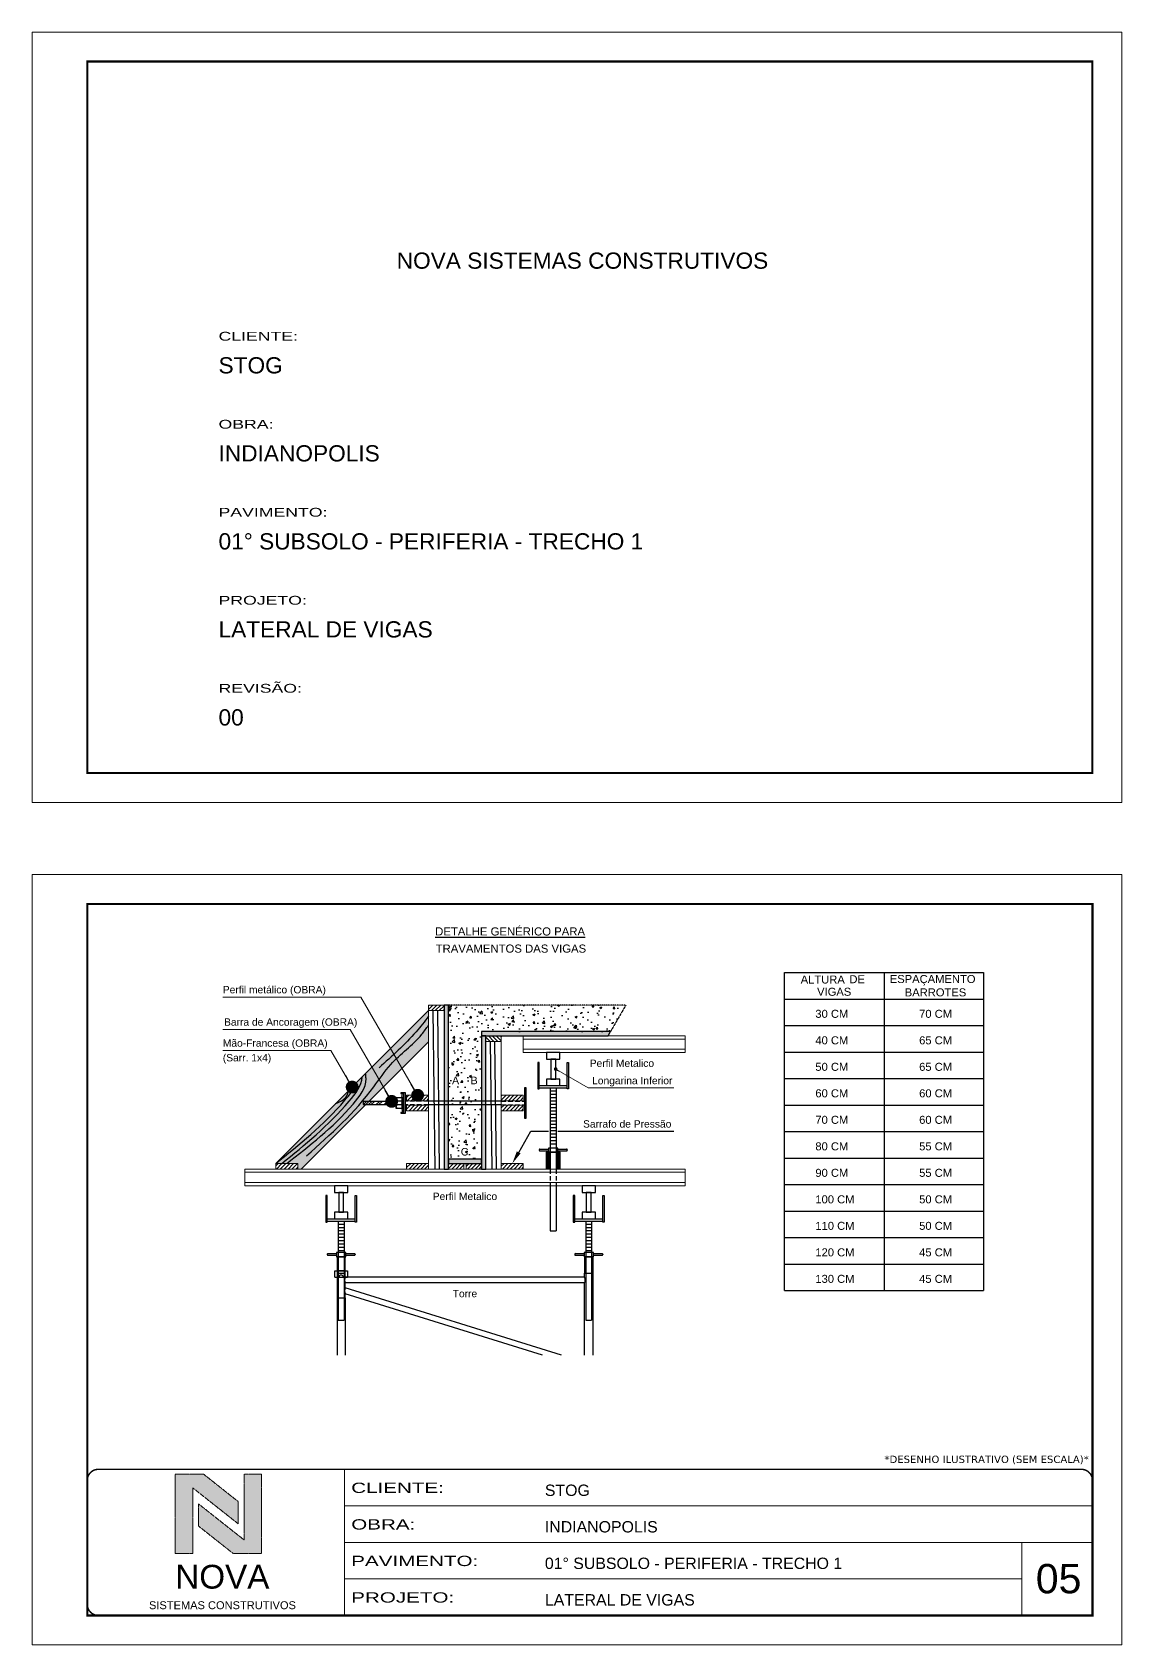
# Model space of a CAD drawing. Extents: x 0 to 6325, y 5574 to 19307.
# Drawn here: x 0 to 1485, y 15911 to 18110 of the extents above; entities that cross this region are included whole.
import ezdxf
from ezdxf.enums import TextEntityAlignment as Align

# ---------------------------------------------------------------- set-up
doc = ezdxf.new("R2010")
doc.units = 0
for name, pattern in [('CONTINUO', [0]), ('DASHED', [0.75, 0.5, -0.25]), ('HIDDEN', [9.525, 6.35, -3.175])]:
    doc.linetypes.add(name, pattern=pattern)
for name, color, linetype in [('BARRA DE ANCORAGEM', 251, 'Continuous'), ('COTA', 241, 'Continuous'), ('GARFOS', 7, 'Continuous'), ('Hachura', 253, 'Continuous')]:
    doc.layers.add(name, color=color, linetype=linetype)
for name, color, linetype, lineweight in [('CARIMBO', 255, 'Continuous', 9), ('CARIMBO-LEGENDA', 75, 'Continuous', 15), ('CONCRETO', 251, 'Continuous', 25), ('Demarcação 1', 251, 'Continuous', 9), ('Escoras', 2, 'Continuous', 25), ('Folhas', 255, 'Continuous', 9), ('Forcador', 251, 'Continuous', 25), ('Madeira', 126, 'Continuous', 18), ('Perfil Metálico', 224, 'Continuous', 18), ('SARRAFO DE PRESSAO', 251, 'DASHED', 9)]:
    doc.layers.add(name, color=color, linetype=linetype, lineweight=lineweight)
doc.layers.add('Demarcação 2', color=7, linetype='Continuous', lineweight=9, true_color=0xe0e0e0)
doc.styles.add('arial', font='arial.ttf')
doc.styles.get("Standard").update_dxf_attribs({"font": 'arial.ttf'})
doc.styles.add('stylellllll', font='verdana.ttf', dxfattribs={"height": 2})
doc.styles.add('Tecnologia', font='')
doc.styles.get('Tecnologia').set_extended_font_data('Forgotten Futurist')
doc.dimstyles.new('3x', dxfattribs={"dimtxt": 10, "dimasz": 5, "dimexe": 7, "dimexo": 5, "dimgap": 4, "dimtad": 1, "dimdec": 4, "dimlfac": 0.333333, "dimdsep": 46, "dimtxsty": 'Standard', "dimblk": 'DOT', "dimcen": 0.09, "dimclrd": 1, "dimclre": 1, "dimclrt": 2, "dimadec": 0, "dimazin": 2, "dimtfac": 1, "dimtdec": 4, "dimtmove": 0, "dimatfit": 3, "dimldrblk": 'DOT', "dimfxl": 1, "dimtolj": 1, "dimtzin": 0, "dimlwd": 9, "dimlwe": 9, "dimarcsym": 0})
pattern_1 = [(45, (-4740.7443, 22500.987), (-2.6516504, 2.6516504), [])]

# ---------------------------------------------------------------- blocks, each defined once
blk = doc.blocks.new('A$C64660E27')
at = {"layer": 'COTA', "true_color": 0x1a1a1a}
h = blk.add_hatch(color=250, dxfattribs=at)
h.dxf.hatch_style = 1
h.paths.add_polyline_path([(185.4, -11.6), (142.4, -11.6), (142.4, -131.6), (168.8, -131.6), (168.8, -32.2), (237.7, -86.7), (237.7, -53)])
at = {"layer": 'COTA'}
h = blk.add_hatch(color=20, dxfattribs=at)
h.dxf.hatch_style = 1
h.paths.add_polyline_path([(273, -11.4), (246.6, -11.4), (246.6, -111.1), (177.7, -56.6), (177.7, -90.2), (230, -131.6), (273, -131.6)])
for p, q in [((142.4, -131.6), (142.4, -11.6)), ((142.4, -11.6), (185.4, -11.6)), ((185.4, -11.6), (237.7, -53)), ((273, -11.4), (246.6, -11.4)), ((246.6, -111.1), (246.6, -11.4)), ((273, -11.4), (273, -131.6)), ((168.8, -32.2), (237.7, -86.7)), ((168.8, -131.6), (168.8, -32.2)), ((246.6, -111.1), (177.7, -56.6)), ((177.7, -90.2), (177.7, -56.6)), ((237.7, -86.7), (237.7, -53)), ((230, -131.6), (177.7, -90.2)), ((142.4, -131.6), (168.8, -131.6)), ((273, -131.6), (230, -131.6))]:
    blk.add_line(p, q)
at = {"layer": 'CARIMBO-LEGENDA', "color": 7, "linetype": 'Continuous', "ltscale": 100, "style": 'arial'}
blk.add_text('NOVA', height=36, dxfattribs=at).set_placement((142.4, -184.8))
at = {"layer": 'CARIMBO-LEGENDA', "color": 7, "linetype": 'Continuous', "style": 'arial'}
blk.add_text('SISTEMAS CONSTRUTIVOS', height=12, dxfattribs=at).set_placement((102.5, -216))
blk = doc.blocks.new('9999999999')
at = {"color": 30, "linetype": 'CONTINUO'}
for p, q in [((98564.6, 34230.2), (98564.6, 34429.4)), ((98564.6, 34379.6), (99584, 34379.6)), ((98564.6, 34329.8), (99488, 34329.8)), ((99584, 34329.8), (99488, 34329.8)), ((99488, 34329.8), (99488, 34230.2)), ((98564.6, 34280), (99488, 34280))]:
    blk.add_line(p, q, dxfattribs=at)
at = {"color": 30, "linetype": 'CONTINUO', "const_width": 2}
blk.add_lwpolyline([(99584, 34230.2), (99584, 34414.4, 0.414214), (99569, 34429.4), (98229, 34429.4, 0.414214), (98214, 34414.4), (98214, 34245.2, 0.414214), (98229, 34230.2), (99584, 34230.2)], format="xyb", dxfattribs=at)
at = {"layer": 'Folhas'}
blk.add_lwpolyline([(98139, 34190.2), (99624, 34190.2), (99624, 35240.2), (98139, 35240.2)], close=True, dxfattribs=at)
at = {"layer": 'Folhas', "color": 30, "const_width": 3}
blk.add_lwpolyline([(98214, 34230.2), (99584, 34230.2), (99584, 35200.2), (98214, 35200.2)], close=True, dxfattribs=at)
at = {"xscale": 0.9, "yscale": 0.9, "zscale": 0.9}
blk.add_blockref('A$C64660E27', (98205.8, 34433.1), dxfattribs=at)
at = {"color": 7, "linetype": 'Continuous', "ltscale": 5, "style": 'arial'}
for s, height, p in [('STOG', 15.48, (98837.7, 34393.1)), ('INDIANOPOLIS', 15.483, (98837.7, 34343.3)), ('01° SUBSOLO - PERIFERIA - TRECHO 1', 15.483, (98837.7, 34293.5)), ('LATERAL DE VIGAS', 15.483, (98837.7, 34243.7))]:
    blk.add_text(s, height=height, dxfattribs=at).set_placement(p)
at = {"layer": 'Folhas', "color": 7, "style": 'Tecnologia', "width": 1.5}
for s, p in [('CLIENTE:', (98573.7, 34397.2)), ('OBRA:', (98573.7, 34347.3)), ('PAVIMENTO:', (98573.7, 34297.5)), ('PROJETO:', (98573.7, 34247.7))]:
    blk.add_text(s, height=14, dxfattribs=at).set_placement(p)
blk = doc.blocks.new('HT20CT')
at = {"layer": 'Forcador'}
for points in [[(-4, 16), (-4, 20), (4, 20), (4, 16)], [(-1.5, 4), (-1.5, 16), (1.5, 16), (1.5, 4)], [(-4, 0), (-4, 4), (4, 4), (4, 0)]]:
    blk.add_lwpolyline(points, close=True, dxfattribs=at)
blk = doc.blocks.new('_Dot')
at = {"color": 0, "linetype": 'ByBlock', "lineweight": -2}
blk.add_line((-0.5, 0), (-1, 0), dxfattribs=at)
at = {"color": 0, "linetype": 'ByBlock', "const_width": 0.5}
blk.add_lwpolyline([(-0.25, 0, 1), (0.25, 0, 1)], format="xyb", close=True, dxfattribs=at)

msp = doc.modelspace()

# ---------------------------------------------------------------- hatches: boundary and pattern name
at = {"layer": 'CONCRETO', "linetype": 'DASHED', "ltscale": 0.3}
h = msp.add_hatch(dxfattribs=at)
h.set_pattern_fill('AR-CONC', color=256, scale=4, style=0)
h.set_pattern_definition([(50, (-48099.739, 8830.645), (28.690407, -2.510085), [3, -33]), (355, (-48099.74, 8830.645), (-5.550053, 30.087685), [2.4, -26.4]), (100.4514, (-48097.348, 8830.436), (23.140375, 27.577582), [2.549608, -28.045684]), (46.1842, (-48099.74, 8838.645), (42.689642, -6.62076), [4.5, -49.5]), (96.6356, (-48096.18, 8838.094), (37.386508, 38.964715), [3.82441, -42.06852]), (351.1842, (-48099.74, 8838.645), (37.386478, 38.964744), [3.6, -39.6]), (21, (-48095.739, 8836.645), (23.876282, -16.104756), [3, -33]), (326, (-48095.74, 8836.645), (9.732613, 29.006002), [2.4, -26.4]), (71.4514, (-48093.75, 8835.303), (33.608905, 12.90122), [2.549608, -28.045684]), (37.5, (-48099.739, 8830.645), (0.4863942, 13.3157542), [0, -26.08, 0, -26.8, 0, -26.5]), (7.5, (-48099.739, 8830.645), (10.5227815, 15.7764685), [0, -15.28, 0, -25.48, 0, -10.1]), (327.5, (-48108.659, 8830.645), (21.3528974, -0.9021949), [0, -10, 0, -31.2, 0, -41.4]), (317.5, (-48112.659, 8830.645), (23.327447, 4.004199), [0, -13, 0, -20.72, 0, -29.4])])
h.paths.add_polyline_path([(567.28, 16783.57), (567.28, 16573.57), (612.28, 16573.57), (612.28, 16747.57), (788.27, 16747.57), (809.06, 16783.57)])
h.paths.add_polyline_path([(594.85, 16673.05), (609.7, 16673.05), (609.7, 16688.6), (594.85, 16688.6)], flags=24)
h.paths.add_polyline_path([(569.54, 16673.05), (584.43, 16673.05), (584.43, 16688.6), (569.54, 16688.6)], flags=24)
h.paths.add_polyline_path([(581.41, 16575.53), (597.23, 16575.53), (597.23, 16591.61), (581.41, 16591.61)], flags=24)
at = {"layer": 'Demarcação 1'}
for points in [[(567.28, 16783.57), (561.28, 16783.57), (561.28, 16560.07), (567.28, 16560.07)], [(788.27, 16747.57), (612.28, 16747.57), (612.28, 16741.57), (784.81, 16741.57)], [(618.28, 16741.57), (612.28, 16741.57), (612.28, 16560.07), (618.28, 16560.07)], [(612.28, 16573.57), (567.28, 16573.57), (567.28, 16567.57), (612.28, 16567.57)]]:
    msp.add_hatch(color=256, dxfattribs=at).paths.add_polyline_path(points)
at = {"layer": 'Demarcação 2'}
msp.add_hatch(color=256, dxfattribs=at).paths.add_polyline_path([(540.28, 16733.65), (540.28, 16776.07), (331.79, 16567.59), (361.86, 16567.59), (361.86, 16560.07), (366.7, 16560.07), (454.49, 16647.86), (450.82, 16647.86), (450.82, 16652.28), (458.91, 16652.28)])
at = {"layer": 'Hachura'}
h = msp.add_hatch(dxfattribs=at)
h.set_pattern_fill('ANSI31', color=256, scale=30, style=0)
h.set_pattern_definition(pattern_1)
h.paths.add_polyline_path([(540.28, 16783.57), (561.28, 16783.57), (561.28, 16776.07), (540.28, 16776.07)])
h = msp.add_hatch(dxfattribs=at)
h.set_pattern_fill('ANSI31', color=256, scale=30, style=0)
h.set_pattern_definition([(135, (8101.1667, 21056.682), (2.6516504, 2.6516504), [])])
h.paths.add_polyline_path([(618.28, 16741.57), (639.28, 16741.57), (639.28, 16734.07), (618.28, 16734.07)])
h = msp.add_hatch(dxfattribs=at)
h.set_pattern_fill('ANSI32', color=256, scale=20, angle=90, style=0)
h.set_pattern_definition([(45, (9107.349, 7675.743), (5.303301, -5.303301), []), (45, (9107.349, 7679.278), (5.303301, -5.303301), [])])
h.paths.add_polyline_path([(450.82, 16647.86), (450.82, 16652.28), (495.82, 16652.28), (495.82, 16647.86)])
h = msp.add_hatch(dxfattribs=at)
h.set_pattern_fill('ANSI31', color=256, scale=30, style=0)
h.set_pattern_definition(pattern_1)
h.paths.add_polyline_path([(540.28, 16653.08), (540.28, 16660.6), (510.21, 16660.6), (510.21, 16653.08)])
h = msp.add_hatch(dxfattribs=at)
h.set_pattern_fill('ANSI31', color=256, scale=30, style=0)
h.set_pattern_definition(pattern_1)
h.paths.add_polyline_path([(510.21, 16639.55), (540.28, 16639.55), (540.28, 16647.07), (510.21, 16647.07)])
h = msp.add_hatch(dxfattribs=at)
h.set_pattern_fill('ANSI31', color=256, scale=30, style=0)
h.set_pattern_definition(pattern_1)
h.paths.add_polyline_path([(669.34, 16653.08), (669.34, 16660.6), (639.28, 16660.6), (639.28, 16653.08)])
h = msp.add_hatch(dxfattribs=at)
h.set_pattern_fill('ANSI31', color=256, scale=30, style=0)
h.set_pattern_definition(pattern_1)
h.paths.add_polyline_path([(639.28, 16639.55), (669.34, 16639.55), (669.34, 16647.07), (639.28, 16647.07)])
h = msp.add_hatch(dxfattribs=at)
h.set_pattern_fill('ANSI31', color=256, scale=30, style=0)
h.set_pattern_definition([(45, (-4919.1598, 22407.98), (-2.6516504, 2.6516504), [])])
h.paths.add_polyline_path([(361.86, 16560.07), (361.86, 16567.59), (331.79, 16567.59), (331.79, 16560.07)])
h = msp.add_hatch(dxfattribs=at)
h.set_pattern_fill('ANSI31', color=256, scale=30, style=0)
h.set_pattern_definition(pattern_1)
h.paths.add_polyline_path([(510.28, 16560.07), (540.28, 16560.07), (540.28, 16567.57), (510.28, 16567.57)])
h = msp.add_hatch(dxfattribs=at)
h.set_pattern_fill('ANSI31', color=256, scale=30, style=0)
h.set_pattern_definition(pattern_1)
h.paths.add_polyline_path([(567.28, 16567.57), (588.28, 16567.57), (588.28, 16560.07), (567.28, 16560.07)])
h = msp.add_hatch(dxfattribs=at)
h.set_pattern_fill('ANSI31', color=256, scale=30, style=0)
h.set_pattern_definition(pattern_1)
h.paths.add_polyline_path([(612.28, 16560.07), (612.28, 16567.57), (591.28, 16567.57), (591.28, 16560.07)])
h = msp.add_hatch(dxfattribs=at)
h.set_pattern_fill('ANSI31', color=256, scale=30, style=0)
h.set_pattern_definition(pattern_1)
h.paths.add_polyline_path([(669.28, 16567.57), (639.28, 16567.57), (639.28, 16560.07), (669.28, 16560.07)])
at = {"layer": 'Perfil Metálico'}
for points in [[(700.64, 16560.07), (705.14, 16560.07), (705.14, 16582.87), (700.64, 16582.87)], [(715.01, 16560.07), (719.51, 16560.07), (719.51, 16582.87), (715.01, 16582.87)]]:
    msp.add_hatch(color=256, dxfattribs=at).paths.add_polyline_path(points)

# ---------------------------------------------------------------- linework, layer by layer
for points in [[(567.28, 16783.57), (561.28, 16783.57), (561.28, 16560.07), (567.28, 16560.07)], [(788.27, 16747.57), (612.28, 16747.57), (612.28, 16741.57), (784.81, 16741.57)], [(618.28, 16741.57), (612.28, 16741.57), (612.28, 16560.07), (618.28, 16560.07)], [(612.28, 16573.57), (567.28, 16573.57), (567.28, 16567.57), (612.28, 16567.57)]]:
    msp.add_lwpolyline(points, close=True)
at = {"layer": 'BARRA DE ANCORAGEM'}
for p, q in [((503.71, 16657.58), (504.87, 16662.89)), ((506.03, 16663.77), (506.03, 16636.37)), ((639.27, 16652.74), (540.28, 16652.74)), ((639.27, 16647.41), (540.28, 16647.41)), ((503.71, 16642.56), (504.87, 16637.26))]:
    msp.add_line(p, q, dxfattribs=at)
at = {"layer": 'BARRA DE ANCORAGEM', "linetype": 'HIDDEN'}
for p, q in [((540.28, 16652.74), (508.71, 16652.74)), ((540.28, 16647.41), (508.71, 16647.41)), ((639.27, 16652.74), (670.84, 16652.74)), ((639.27, 16647.41), (670.84, 16647.41))]:
    msp.add_line(p, q, dxfattribs=at)
at = {"layer": 'BARRA DE ANCORAGEM', "flags": 128}
for points in [[(673.24, 16629.27), (673.24, 16670.87), (670.84, 16670.87), (670.84, 16629.27)], [(495.82, 16652.28), (450.82, 16652.28), (450.82, 16647.86), (495.82, 16647.86)], [(506.03, 16663.77), (502.48, 16663.77), (502.48, 16662.89), (506.03, 16662.89)], [(506.03, 16657.58), (503.71, 16657.58), (503.71, 16642.56), (506.03, 16642.56)], [(508.71, 16636.37), (508.71, 16663.77), (506.03, 16663.77), (506.03, 16636.37)], [(506.03, 16637.26), (502.48, 16637.26), (502.48, 16636.37), (506.03, 16636.37)]]:
    msp.add_lwpolyline(points, close=True, dxfattribs=at)
for points in [[(503.71, 16652.72), (497.59, 16652.72, -0.729796), (497.59, 16657.58, -0.729796)], [(503.71, 16647.42), (497.59, 16647.42, -0.6666667), (497.59, 16652.72, -0.6666667)]]:
    msp.add_lwpolyline(points, format="xyb", dxfattribs=at)
for points in [[(503.71, 16642.56), (495.82, 16642.56), (495.82, 16657.58), (503.71, 16657.58)], [(503.71, 16649.63), (506.03, 16649.63), (506.03, 16650.51), (503.71, 16650.51), (503.71, 16649.63), (503.71, 16650.51)]]:
    msp.add_lwpolyline(points, dxfattribs=at)
at = {"layer": 'BARRA DE ANCORAGEM'}
msp.add_arc((498.37, 16644.99), 2.55, 107.75636, 252.24364, dxfattribs=at)
at = {"layer": 'CONCRETO', "linetype": 'DASHED', "ltscale": 0.3}
for q in [(567.28, 16783.57), (788.27, 16747.57)]:
    msp.add_line((809.06, 16783.57), q, dxfattribs=at)
at = {"layer": 'Escoras'}
for p, q in [((715.7, 16582.87), (704.45, 16582.87)), ((415.4, 16440.52), (415.4, 16306.43)), ((426.65, 16440.52), (415.4, 16440.52)), ((426.65, 16418.02), (426.65, 16440.52)), ((764.15, 16440.52), (752.9, 16440.52)), ((752.9, 16440.52), (752.9, 16418.02)), ((764.15, 16440.52), (764.15, 16306.43)), ((412.59, 16421.4), (429.46, 16421.4)), ((412.59, 16412.62), (412.59, 16421.4)), ((412.59, 16412.62), (418.1, 16412.62)), ((415.4, 16418.02), (426.65, 16418.02)), ((424.96, 16421.37), (417.09, 16421.37)), ((424.96, 16412.34), (417.09, 16412.34)), ((423.95, 16412.62), (429.46, 16412.62)), ((426.65, 16412.4), (426.65, 16418.02)), ((752.9, 16412.4), (426.65, 16412.4)), ((752.9, 16404.75), (426.65, 16404.75)), ((426.65, 16398.39), (426.65, 16404.75)), ((429.46, 16421.4), (429.46, 16412.62)), ((752.9, 16418.02), (764.15, 16418.02)), ((752.9, 16412.4), (752.9, 16418.02)), ((752.9, 16306.43), (752.9, 16404.75)), ((415.4, 16384.27), (426.65, 16384.27)), ((721.42, 16306.43), (426.65, 16397.91)), ((695.61, 16306.43), (426.65, 16389.9)), ((426.65, 16384.27), (426.65, 16389.9)), ((426.65, 16384.27), (426.65, 16306.43))]:
    msp.add_line(p, q, dxfattribs=at)
for centre, radius, start, end in [((421.03, 16412.62), 2.92, 0, 180), ((434.22, 16408.57), 8.48, 153.19207, 206.80793), ((745.33, 16408.57), 8.48, 333.19207, 26.80793), ((436.06, 16394.14), 10.33, 155.71056, 204.28944)]:
    msp.add_arc(centre, radius, start, end, dxfattribs=at)
at = {"layer": 'Folhas'}
msp.add_lwpolyline([(0, 17060), (1485, 17060), (1485, 18110), (0, 18110)], close=True, dxfattribs=at)
at = {"layer": 'Folhas', "color": 30, "const_width": 3}
msp.add_lwpolyline([(75, 17100), (1445, 17100), (1445, 18070), (75, 18070)], close=True, dxfattribs=at)
at = {"layer": 'Forcador', "linetype": 'Continuous'}
for p, q in [((690.95, 16673.77), (729.2, 16673.77)), ((690.95, 16670.62), (729.2, 16670.62)), ((706.14, 16670.62), (706.14, 16560.07)), ((714.01, 16670.62), (714.01, 16560.07)), ((690.95, 16586.25), (690.95, 16585.8)), ((691.96, 16587.26), (703.78, 16587.26)), ((691.96, 16584.78), (703.78, 16584.78)), ((716.38, 16587.26), (728.19, 16587.26)), ((716.38, 16584.78), (728.19, 16584.78)), ((729.2, 16586.25), (729.2, 16585.8)), ((706.14, 16537.27), (706.14, 16475.62)), ((714.01, 16537.27), (714.01, 16475.62)), ((401.9, 16492.27), (440.15, 16492.27)), ((739.4, 16492.27), (777.65, 16492.27)), ((401.9, 16489.12), (440.15, 16489.12)), ((417.09, 16489.12), (417.09, 16354.12)), ((424.96, 16489.12), (424.96, 16354.12)), ((706.14, 16475.62), (714.01, 16475.62)), ((739.4, 16489.12), (777.65, 16489.12)), ((754.59, 16489.12), (754.59, 16354.12)), ((762.46, 16489.12), (762.46, 16354.12)), ((401.9, 16443.9), (401.9, 16443.45)), ((402.91, 16444.91), (414.73, 16444.91)), ((402.91, 16442.43), (414.73, 16442.43)), ((427.33, 16444.91), (439.14, 16444.91)), ((427.33, 16442.43), (439.14, 16442.43)), ((440.15, 16443.9), (440.15, 16443.45)), ((739.4, 16443.9), (739.4, 16443.45)), ((740.41, 16444.91), (752.23, 16444.91)), ((740.41, 16442.43), (752.23, 16442.43)), ((764.83, 16444.91), (776.64, 16444.91)), ((764.83, 16442.43), (776.64, 16442.43)), ((777.65, 16443.9), (777.65, 16443.45)), ((417.09, 16354.12), (424.96, 16354.12)), ((754.59, 16354.12), (762.46, 16354.12))]:
    msp.add_line(p, q, dxfattribs=at)
at = {"layer": 'Forcador', "linetype": 'HIDDEN'}
for p, q in [((706.14, 16560.07), (706.14, 16537.27)), ((714.01, 16560.07), (714.01, 16537.27))]:
    msp.add_line(p, q, dxfattribs=at)
at = {"layer": 'Forcador', "linetype": 'Continuous'}
for points in [[(689.04, 16705.27), (689.04, 16669.27), (690.95, 16669.27), (690.95, 16705.27)], [(731.11, 16705.27), (731.11, 16669.27), (729.2, 16669.27), (729.2, 16705.27)], [(703.78, 16588.72), (703.78, 16582.87), (716.38, 16582.87), (716.38, 16588.72)], [(399.99, 16523.77), (399.99, 16487.77), (401.9, 16487.77), (401.9, 16523.77)], [(442.06, 16523.77), (442.06, 16487.77), (440.15, 16487.77), (440.15, 16523.77)], [(737.49, 16523.77), (737.49, 16487.77), (739.4, 16487.77), (739.4, 16523.77)], [(779.56, 16523.77), (779.56, 16487.77), (777.65, 16487.77), (777.65, 16523.77)], [(414.73, 16446.37), (414.73, 16440.52), (427.33, 16440.52), (427.33, 16446.37)], [(752.23, 16446.37), (752.23, 16440.52), (764.83, 16440.52), (764.83, 16446.37)]]:
    msp.add_lwpolyline(points, close=True, dxfattribs=at)
for centre, start, end in [((691.96, 16586.25), 90, 180), ((691.96, 16585.8), 180, 270), ((728.19, 16586.25), 0, 90), ((728.19, 16585.8), 270, 0), ((402.91, 16443.9), 90, 180), ((402.91, 16443.45), 180, 270), ((439.14, 16443.9), 0, 90), ((439.14, 16443.45), 270, 0), ((740.41, 16443.9), 90, 180), ((740.41, 16443.45), 180, 270), ((776.64, 16443.9), 0, 90), ((776.64, 16443.45), 270, 0)]:
    msp.add_arc(centre, 1.01, start, end, dxfattribs=at)
at = {"layer": 'GARFOS', "color": 2, "ltscale": 1.5}
for p, q in [((1025.2, 16394.33), (1025.2, 16827.96)), ((1025.2, 16827.96), (1296.74, 16827.96)), ((1160.97, 16827.96), (1160.97, 16394.33)), ((1296.74, 16827.96), (1296.74, 16394.33)), ((1025.2, 16791.82), (1296.74, 16791.82)), ((1025.2, 16755.69), (1296.74, 16755.69)), ((1025.2, 16719.55), (1296.74, 16719.55)), ((1025.2, 16683.41), (1296.74, 16683.41)), ((1025.2, 16647.28), (1296.74, 16647.28)), ((1025.2, 16611.14), (1296.74, 16611.14)), ((1025.2, 16575.01), (1296.74, 16575.01)), ((1025.2, 16538.87), (1296.74, 16538.87)), ((1025.2, 16502.73), (1296.74, 16502.73)), ((1025.2, 16466.6), (1296.74, 16466.6)), ((1025.2, 16430.46), (1296.74, 16430.46)), ((1025.2, 16394.33), (1296.74, 16394.33))]:
    msp.add_line(p, q, dxfattribs=at)
at = {"layer": 'Hachura'}
for p, q in [((549.3, 16560.07), (546.6, 16776.07)), ((555.3, 16560.07), (552.6, 16776.07)), ((626.78, 16560.07), (624.6, 16734.07)), ((632.78, 16560.07), (630.6, 16734.07)), ((714.01, 16666.11), (706.14, 16666.11)), ((714.01, 16661.59), (706.14, 16661.59)), ((714.01, 16657.07), (706.14, 16657.07)), ((714.01, 16652.56), (706.14, 16652.56)), ((714.01, 16648.04), (706.14, 16648.04)), ((714.01, 16643.52), (706.14, 16643.52)), ((714.01, 16639.01), (706.14, 16639.01)), ((714.01, 16634.49), (706.14, 16634.49)), ((714.01, 16629.97), (706.14, 16629.97)), ((714.01, 16625.46), (706.14, 16625.46)), ((714.01, 16620.94), (706.14, 16620.94)), ((714.01, 16616.42), (706.14, 16616.42)), ((714.01, 16611.91), (706.14, 16611.91)), ((714.01, 16607.39), (706.14, 16607.39)), ((714.01, 16602.87), (706.14, 16602.87)), ((714.01, 16598.36), (706.14, 16598.36)), ((714.01, 16593.84), (706.14, 16593.84)), ((424.96, 16484.61), (417.09, 16484.61)), ((424.96, 16480.09), (417.09, 16480.09)), ((424.96, 16475.57), (417.09, 16475.57)), ((424.96, 16471.06), (417.09, 16471.06)), ((762.46, 16484.61), (754.59, 16484.61)), ((762.46, 16480.09), (754.59, 16480.09)), ((762.46, 16475.57), (754.59, 16475.57)), ((762.46, 16471.06), (754.59, 16471.06)), ((424.96, 16466.54), (417.09, 16466.54)), ((424.96, 16462.02), (417.09, 16462.02)), ((424.96, 16457.51), (417.09, 16457.51)), ((424.96, 16452.99), (417.09, 16452.99)), ((424.96, 16448.47), (417.09, 16448.47)), ((762.46, 16466.54), (754.59, 16466.54)), ((762.46, 16462.02), (754.59, 16462.02)), ((762.46, 16457.51), (754.59, 16457.51)), ((762.46, 16452.99), (754.59, 16452.99)), ((762.46, 16448.47), (754.59, 16448.47))]:
    msp.add_line(p, q, dxfattribs=at)
at = {"layer": 'Hachura', "color": 1}
for p, q in [((663.03, 16582.73), (679.69, 16611.58)), ((679.69, 16611.58), (703.64, 16611.58)), ((716.51, 16611.58), (874.62, 16611.58))]:
    msp.add_line(p, q, dxfattribs=at)
at = {"layer": 'Hachura'}
for points in [[(373.76, 16578.08), (465.65, 16672.21), (488.6, 16702.69), (530.97, 16743.73), (540.28, 16756.19)], [(540.28, 16768.28), (523.23, 16747.31), (472.65, 16698.05)], [(346.83, 16567.59), (437.32, 16648.5), (454.98, 16683.33), (454.24, 16690.03)], [(413.54, 16649.33), (429.88, 16661.98), (430.65, 16666.44)]]:
    msp.add_spline(points, degree=3, dxfattribs=at)
for points, knots in [([(331.79, 16567.59), (364.03, 16593.32), (403.25, 16624.64), (438.94, 16669.21), (441.96, 16677.76)], [0, 0, 0, 0, 127.741989, 155.4442459, 155.4442459, 155.4442459, 155.4442459]), ([(340.14, 16567.59), (371.49, 16593.07), (412.15, 16626.11), (449.23, 16673.48), (449.72, 16685.52)], [0, 0, 0, 0, 125.1825812, 162.3251979, 162.3251979, 162.3251979, 162.3251979])]:
    msp.add_open_spline(points, degree=3, knots=knots, dxfattribs=at)
at = {"layer": 'Hachura', "color": 1}
msp.add_solid([(665.55, 16581.27), (654.28, 16567.57), (660.5, 16584.19)], dxfattribs=at)
at = {"layer": 'Madeira'}
for p, q in [((540.28, 16776.07), (331.79, 16567.59)), ((540.28, 16776.07), (540.28, 16567.57)), ((540.28, 16733.65), (366.7, 16560.07)), ((639.28, 16567.57), (639.28, 16734.07))]:
    msp.add_line(p, q, dxfattribs=at)
for points in [[(540.28, 16776.07), (561.28, 16776.07), (561.28, 16783.57), (540.28, 16783.57)], [(639.28, 16734.07), (618.28, 16734.07), (618.28, 16741.57), (639.28, 16741.57)], [(510.21, 16660.6), (540.28, 16660.6), (540.28, 16653.08), (510.21, 16653.08)], [(510.21, 16639.55), (540.28, 16639.55), (540.28, 16647.07), (510.21, 16647.07)], [(639.28, 16660.6), (669.34, 16660.6), (669.34, 16653.08), (639.28, 16653.08)], [(639.28, 16639.55), (669.34, 16639.55), (669.34, 16647.07), (639.28, 16647.07)], [(331.79, 16567.59), (361.86, 16567.59), (361.86, 16560.07), (331.79, 16560.07)], [(510.28, 16560.07), (540.28, 16560.07), (540.28, 16567.57), (510.28, 16567.57)], [(588.28, 16560.07), (567.28, 16560.07), (567.28, 16567.57), (588.28, 16567.57)], [(591.28, 16560.07), (612.28, 16560.07), (612.28, 16567.57), (591.28, 16567.57)], [(669.28, 16560.07), (639.28, 16560.07), (639.28, 16567.57), (669.28, 16567.57)]]:
    msp.add_lwpolyline(points, close=True, dxfattribs=at)
at = {"layer": 'Perfil Metálico'}
for p, q in [((669.28, 16737.07), (889.78, 16737.07)), ((669.28, 16723.27), (889.78, 16723.27)), ((289.78, 16555.57), (889.78, 16555.57)), ((289.78, 16541.77), (889.78, 16541.77))]:
    msp.add_line(p, q, dxfattribs=at)
for points in [[(669.28, 16718.77), (889.78, 16718.77), (889.78, 16741.57), (669.28, 16741.57)], [(705.14, 16560.07), (700.64, 16560.07), (700.64, 16582.87), (705.14, 16582.87)], [(715.01, 16560.07), (719.51, 16560.07), (719.51, 16582.87), (715.01, 16582.87)], [(289.78, 16537.27), (889.78, 16537.27), (889.78, 16560.07), (289.78, 16560.07)]]:
    msp.add_lwpolyline(points, close=True, dxfattribs=at)

# ---------------------------------------------------------------- block references
at = {"layer": 'Forcador', "linetype": 'Continuous', "xscale": -2.25, "yscale": 2.25, "zscale": 2.25}
for p in [(710.08, 16673.77), (758.53, 16492.27)]:
    msp.add_blockref('HT20CT', p, dxfattribs=at)
at = {"layer": 'Forcador', "xscale": -2.25, "yscale": 2.25, "zscale": 2.25}
msp.add_blockref('HT20CT', (421.03, 16492.27), dxfattribs=at)
at = {"layer": 'SARRAFO DE PRESSAO', "color": 6, "linetype": 'ByBlock'}
msp.add_blockref('9999999999', (-98138.98, -18278.78), dxfattribs=at)

# ---------------------------------------------------------------- texts
at = {"color": 0, "linetype": 'Continuous', "ltscale": 5, "style": 'arial'}
for s, height, p in [('NOVA SISTEMAS CONSTRUTIVOS', 22.1184, (496.74, 17787.57)), ('STOG', 22.118, (253.9, 17644.8)), ('INDIANOPOLIS', 22.1184, (253.9, 17524.8)), ('01° SUBSOLO - PERIFERIA - TRECHO 1', 22.1184, (253.9, 17404.8)), ('LATERAL DE VIGAS', 22.1184, (253.9, 17284.8)), ('00', 22.118, (253.9, 17164.8))]:
    msp.add_text(s, height=height, dxfattribs=at).set_placement(p)
for s, p in [('%%UDETALHE GENÉRICO PARA', (651.32, 16878.47)), ('TRAVAMENTOS DAS VIGAS', (652.4, 16855.08))]:
    msp.add_text(s, height=11.0592, dxfattribs=at).set_placement(p, align=Align.CENTER)
at = {"layer": 'CARIMBO', "style": 'arial'}
for s, height, p in [('Perfil metálico (OBRA)', 10, (259.74, 16799.58)), ('Barra de Ancoragem (OBRA)', 10, (261.42, 16755.47)), ('Mão-Francesa (OBRA)', 10, (259.74, 16726.8)), ('Longarina Inferior', 10, (763.07, 16675.69)), ('Sarrafo de Pressão', 10, (750.79, 16616.58)), ('05', 40, (1367.86, 15981.57))]:
    msp.add_text(s, height=height, dxfattribs=at).set_placement(p)
msp.add_text('(Sarr. 1x4)', height=10, dxfattribs=at).set_placement((259.74, 16716.8), align=Align.TOP_LEFT)
for s, p in [('Perfil Metalico', (803.72, 16704.28)), ('Perfil Metalico', (589.78, 16522.78)), ('Torre', (589.78, 16390.25))]:
    msp.add_text(s, height=10, dxfattribs=at).set_placement(p, align=Align.MIDDLE_CENTER)
at = {"layer": 'CARIMBO', "color": 0, "linetype": 'Continuous', "style": 'arial'}
for s, p in [('A', (576.99, 16680.82)), ('B', (602.28, 16680.82)), ('C', (589.32, 16583.57))]:
    msp.add_text(s, height=10.37, dxfattribs=at).set_placement(p, align=Align.MIDDLE_CENTER)
at = {"layer": 'CARIMBO', "style": 'stylellllll'}
msp.add_text('*DESENHO ILUSTRATIVO (SEM ESCALA)*', height=10, dxfattribs=at).set_placement((1440, 16159.24), align=Align.RIGHT)
at = {"layer": 'Folhas', "color": 30, "style": 'Tecnologia', "width": 1.5}
for s, p in [('CLIENTE:', (253.9, 17689.51)), ('OBRA:', (253.9, 17569.51)), ('PAVIMENTO:', (253.9, 17449.51)), ('PROJETO:', (253.9, 17329.51)), ('REVISÃO:', (253.9, 17209.51))]:
    msp.add_text(s, height=12, dxfattribs=at).set_placement(p)
at = {"layer": 'GARFOS', "color": 2, "ltscale": 1.5}
for s, height, p in [('ALTURA   ', 10.91, (1047.4, 16812.99)), ('DE', 10.91, (1113.79, 16813.38)), ('ESPAÇAMENTO', 10.9102, (1168.84, 16813.69)), ('VIGAS', 10.91, (1069.75, 16796.3)), ('BARROTES', 10.91, (1189.25, 16795.45)), ('30 CM', 10.91, (1067.39, 16766.22)), ('70 CM', 10.91, (1208.87, 16766.22)), ('40 CM', 10.91, (1067.39, 16730.09)), ('65 CM', 10.91, (1208.87, 16730.09)), ('50 CM', 10.91, (1067.39, 16693.95)), ('65 CM', 10.91, (1208.87, 16693.95)), ('60 CM', 10.91, (1067.39, 16657.82)), ('60 CM', 10.91, (1208.87, 16657.82)), ('70 CM', 10.91, (1067.39, 16621.68)), ('60 CM', 10.91, (1208.87, 16621.68)), ('80 CM', 10.91, (1067.39, 16585.54)), ('55 CM', 10.91, (1208.87, 16585.54)), ('90 CM', 10.91, (1067.39, 16549.41)), ('55 CM', 10.91, (1208.87, 16549.41)), ('100 CM', 10.91, (1067.39, 16513.27)), ('50 CM', 10.91, (1208.87, 16513.27)), ('110 CM', 10.91, (1067.39, 16477.13)), ('50 CM', 10.91, (1208.87, 16477.13)), ('120 CM', 10.91, (1067.39, 16441)), ('45 CM', 10.91, (1208.87, 16441)), ('130 CM', 10.91, (1067.39, 16404.86)), ('45 CM', 10.91, (1208.87, 16404.86))]:
    msp.add_text(s, height=height, dxfattribs=at).set_placement(p)

# ---------------------------------------------------------------- leaders
msp.add_leader([(713.45, 16696.27), (757.76, 16670.69), (874.62, 16670.69)], dimstyle='3x', override={"dimgap": 4, "dimtad": 0})
at = {"layer": 'Hachura'}
for points, override in [([(525.24, 16660.6), (447.89, 16794.58), (259.74, 16794.58)], {"dimasz": 17.5, "dimtad": 0}), ([(489.89, 16652.28), (433.2, 16750.47), (259.74, 16750.47)], {"dimasz": 17.5, "dimtad": 0}), ([(436.04, 16671.83), (407.19, 16721.8), (259.74, 16721.8)], {"dimasz": 17.5, "dimgap": 4, "dimtad": 0})]:
    msp.add_leader(points, dimstyle='3x', override=override, dxfattribs=at)

doc.saveas('drawing.dxf')
